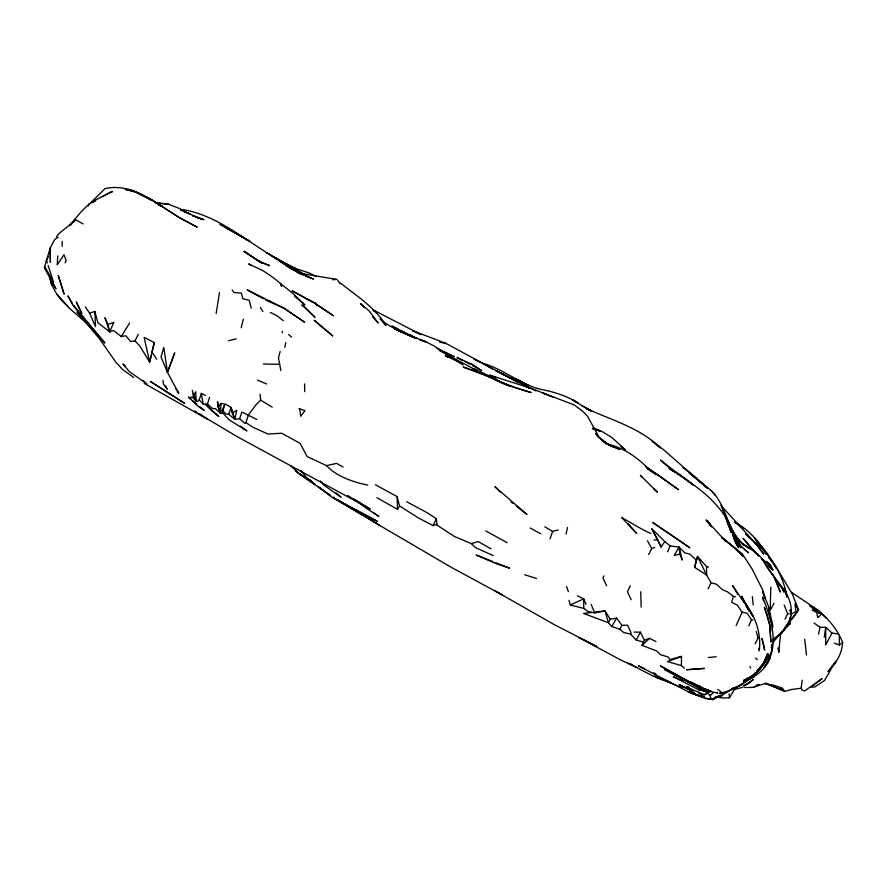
<?xml version="1.0" encoding="UTF-8"?>
<svg xmlns="http://www.w3.org/2000/svg" width="887" height="887" viewBox="0 0 887 887"><rect width="100%" height="100%" fill="white"/><g stroke="black" fill="none" stroke-linecap="round" stroke-linejoin="round"><path stroke-width="1.33" d="M282.277 332.802L282.299 331.428M684.442 668.321L681.393 665.605L681.504 656.391L670.151 659.606L668.033 656.957L660.538 654.695L656.923 651.058L642.011 645.359L644.383 640.292L649.506 638.363L655.992 641.6M62.134 246.342L62.267 241.375M770.792 587.028L770.226 610.278L773.974 603.304M773.131 640.769L790.195 623.772L790.45 617.197M790.749 614.491L790.938 609.835M795.218 607.118L795.428 603.249L798.5 610.012L792.479 594.345L776.114 567.026L765.78 551.348L754.471 537.81L763.774 550.406M240.543 426.093L246.952 430.949L228.757 419.573L222.393 412.344L222.282 410.415L224.888 404.006L222.393 412.344L221.872 413.342L220.442 413.32L221.051 403.408L223.469 403.862M57.821 255.877L57.211 264.825L63.931 254.746L66.215 260.678L65.05 262.807M778.287 648.098L778.731 652.178L780.726 632.486M790.195 623.772L789.086 622.851L789.419 620.146M811.949 686.471L822.083 678.588L804.653 690.973L801.992 689.909L801.149 688.279L802.192 680.174M772.111 630.812L772.832 625.346L768.696 608.038L770.16 617.984L768.663 606.896L762.498 591.418L765.148 598.337L762.809 590.154L752.42 569.543L742.419 553.943L721.708 537.378L725.655 541.247L706.041 519.915L710.487 525.78M705.054 693.889L704.544 694.743L686.56 687.048L689.31 687.414M824.234 637.254L825.73 627.309L819.987 627.275L814.044 622.996M216.173 313.466L219.477 292.588M815.63 610.866L809.587 605.588C824.644 613.815 836.208 626.688 842.65 642.454C841.985 653.763 835.898 663.775 828.003 671.647L835.587 661.813M151.189 355.565L149.648 362.073L144.126 337.326L154.271 342.559L149.648 362.073L139.78 345.985L134.968 340.896L130.622 341.484L125.832 335.752L121.242 336.561L113.436 330.441L109.722 331.86L97.858 322.691L94.854 311.426L89.587 313.144L85.318 306.935M771.291 647.133L771.757 644.605L771.956 650.049L769.661 655.97M284.838 347.294L285.814 342.526M222.282 410.415L226.141 414.085L228.746 414.251L234.833 419.318L236.718 410.271L232.25 413.043L234.833 419.318L239.601 418.719L244.856 423.376L245.932 422.611L248.46 414.994L255.633 405.215L260.656 400.159L260.102 394.183M789.086 622.851L790.372 616.698M790.882 614.225C793.932 593.226 772.289 579.045 763.984 561.748C757.443 549.729 742.829 546.858 734.658 536.38M735.489 596.796L733.416 596.374L727.429 591.784L722.351 589.644L716.419 584.211L711.086 582.726L706.64 575.075L694.588 567.336L697.537 556.437L706.595 566.56L708.403 567.137M818.568 634.05L819.987 627.275M566.039 534.196L567.514 527.466M50.548 279.538L51.945 285.647L49.472 276.855L55.97 288.874L44.35 267.763L50.171 248.127L54.75 239.368L58.121 237.306M151.799 352.971L154.271 342.559M241.197 327.735L243.348 319.209M280.115 351.518L278.463 358.015L280.857 370.6M694.588 567.336L697.537 556.437L706.64 575.075L706.595 566.56M733.416 596.374L731.686 602.262L737.363 605.189L742.086 612.196L747.187 613.272L751.477 619.769L752.963 620.035M790.428 612.174L790.328 609.857L791.282 615.29C788.809 625.191 782.245 634.637 773.154 639.549L781.713 632.908L788.554 622.364M205.507 395.347L201.338 393.418L199.209 399.926L203.145 404.095L207.447 403.973L209.587 397.332M831.829 666.226L830.542 670.095L824.5 680.529L814.92 686.915L810.762 687.17M239.601 418.719L241.896 412.056L256.875 419.484M550.018 538.908L552.634 531.424L558.233 529.949M228.746 414.251L231.13 407.499L225.597 404.184M167.455 372.374L163.829 347.46L161.013 356.907L167.455 372.374L174.639 353.07L167.455 372.374L178.753 393.318L175.526 388.196M109.722 331.86L113.791 322.391L107.892 324.442L109.722 331.86L104.965 317.757L107.892 324.442M667.601 551.803L670.162 545.915L679.065 547.113L684.786 552.889L689.809 554.042L696.118 560.019M748.794 625.9L751.477 619.769M736.177 625.557L742.086 612.196M88.334 205.939L89.277 203.888L95.663 200.495L92.669 202.602M630.269 585.797L627.442 591.762L631.2 599.734M375.467 484.779L397.088 496.576L399.571 505.967L418.232 517.808L433.011 525.592L436.337 518.729L427.168 512.719L406.645 501.698M708.125 588.824L711.086 582.726M784.962 619.181L787.623 613.771L784.163 605.067M134.968 340.896L138.305 334.299M48.275 256.864L46.49 260.357L47.31 262.907M755.17 643.718L758.163 637.875L756.201 631.466M648.619 554.563L651.734 548.565L654.75 547.368M46.179 260.678L47.432 258.294M831.984 633.052L825.631 645.037L825.73 627.309L831.984 633.052L838.67 634.083M643.43 642.033L636.201 640.048L640.425 632.187L634.072 632.065M735.822 687.159L729.447 697.781L723.847 698.036L715.698 696.96L718.282 696.439L713.026 699.566L705.309 698.49L687.891 691.461L704.034 697.204L690.286 692.847L638.418 665.815L644.683 668.731M433.011 525.592L436.914 524.272L436.337 518.729M603.969 575.907L602.927 577.803L606.575 585.786M630.568 634.127L631.167 633.041L627.541 625.202L621.931 625.324L616.631 618.073L610.278 619.27L608.382 622.752L611.797 626.521L619.791 629.238L623.694 632.509L630.568 634.127L636.201 640.048M619.791 629.238L621.931 625.324M611.797 626.521L616.631 618.073M723.98 693.512L722.34 695.452L714.379 697.98L722.34 695.452M679.065 547.113L674.198 555.473L679.874 554.053L679.065 547.113L682.203 560.096L679.874 554.053M200.007 406.9L204.154 410.426L197.524 405.736L188.598 397.21L191.193 397.686L192.113 396.932L196.105 401.046L193.344 395.79L195.739 391.755L196.105 401.046L197.746 401.312L199.209 399.926M111.507 192.59L112.15 191.492L95.752 199.897L92.714 202.358M376.875 497.685L397.531 509.349L399.571 505.967M762.887 663.842L757.132 671.426L762.554 664.795L768.497 654.617L764.295 661.536M121.242 336.561L129.635 323.001M835.632 661.647L830.432 668.909M788.554 622.297L781.713 632.908L773.154 639.549M791.193 620.257L798.222 609.779M661.137 546.891L664.795 541.547L651.945 528.896L661.137 546.891L651.945 528.896M758.407 670.417L761.556 666.215M767.854 657.788L769.428 655.681C759.106 674.264 739.98 689.476 719.08 693.412L724.856 693.579L733.649 687.946M792.9 617.862L797.712 611.453M791.581 618.793L794.796 614.857M772.721 642.72L779.529 634.504M56.502 236.74L59.64 232.982L75.794 219.943L83.123 223.912M207.447 403.973L212.348 408.463L215.452 408.707L220.442 413.32L218.069 406.856L221.051 403.408M69.563 225.365L81.903 210.906L89.277 203.888M748.539 677.967L743.251 681.726L751.611 676.692L755.203 672.856M756.999 670.938L762.554 664.795L768.02 654.052C763.696 665.239 756.156 677.125 743.871 680.407L754.327 674.796L763.197 664.507L767.643 653.531L763.108 664.773L754.327 674.796L743.871 680.407L748.295 678.289M90.385 203.056L105.065 188.576C133.538 182.423 156.899 204.176 179.562 217.692L197.014 227.061L179.562 217.692L162.166 206.649M751.611 676.692L754.881 673.466M821.063 614.536L817.858 617.651L816.605 612.496L812.026 610.012M69.929 225.62L71.891 223.724M73.843 221.839L75.794 219.943M642.011 645.359L649.506 638.363M713.348 692.725L710.321 695.441L703.701 690.352M834.312 643.153L839.368 645.015L842.65 642.454M730.489 689.753L733.638 687.602M792.324 613.682L795.805 611.376L795.428 603.249M738.095 686.372L743.073 683.544L732.119 689.277L736.897 686.948M102.448 196.559L112.15 191.492M713.148 699.056L720.444 695.43L714.456 697.881M743.428 682.258C754.892 677.335 765.803 669.574 770.271 657.467L764.15 667.534C780.493 646.989 771.402 618.86 762.532 597.018L763.441 600.821M568.966 600.377L570.274 604.934L583.713 598.847L586.019 604.302M749.903 678.622L754.105 676.792L747.952 679.32M704.544 694.743L707.028 693.756M681.504 656.391L667.456 661.591L681.393 665.605M716.208 697.027L721.319 695.242M753.85 687.103L764.339 683.722L773.242 685.052L782.456 688.112L784.596 691.439L792.224 689.332L801.149 688.279M610.278 619.27L605.045 610.943L594.667 612.85L587.948 611.542L583.757 608.427L570.274 604.934M598.204 611.764L594.678 612.817L591.197 604.513M436.592 524.849L454.51 536.524L471.407 543.62L478.259 541.58L491.088 548.887M734.325 689.543L742.896 687.192M228.425 340.774L236.175 338.812M683.411 681.161L673.3 676.692L698.08 689.432L708.835 691.96L711.452 691.339M245.932 422.611L253.061 427.379L268.096 434.065L281.711 433.222L300.116 443.345L307.135 456.528L326.471 465.62L336.605 463.391L343.114 467.005M756.733 684.897L759.205 684.42L753.373 687.392L744.492 687.503M654.041 540.116L657.688 539.54M180.826 210.529L183.332 210.241L180.748 210.341M591.618 612.507L583.568 613.449L608.382 622.752L605.045 610.943L595.643 612.041M332.769 279.771L336.472 279.372M708.281 657.5L716.164 656.768M787.623 613.771L789.153 613.682M263.361 364.025L279.693 364.324M707.394 689.853L702.083 689.72L707.161 690.219M781.602 688.933L778.952 688.822L765.315 683.234L777.999 688.423M711.795 698.923L707.759 698.535L713.026 699.566M155.07 202.79L168.353 204.132L179.595 208.545L190.173 214.155L182.822 211.039L202.447 219.544L192.49 215.674L203.888 219.666L196.47 217.215M156.921 202.968L168.353 204.132M336.439 279.35L299.751 273.229L306.27 275.824L286.246 265.668L299.839 273.75M183.121 209.62C220.264 216.04 249.291 243.958 281.611 261.532L266.765 252.828M686.56 687.048L689.232 687.469M708.724 691.672L698.08 689.432L708.835 691.96M439.597 342.149L446.305 343.557L516.921 381.776M443.91 343.036L446.305 343.557L412.832 330.729M367.75 485.078C353.481 482.273 336.406 476.363 326.471 465.62M700.231 688.512L664.618 669.474L700.231 688.512L710.576 690.829M650.858 533.464C640.891 529.184 631.455 522.931 621.743 517.553L636.666 533.508L628.051 523.618M669.53 681.848L653.054 676.06L628.306 663.265L632.121 664.574M512.298 378.017L518.496 379.935L528.974 385.723M507.12 385.102L531.18 392.52C507.586 386.521 486.331 374.403 463.214 367.074L485.921 375.445L510.335 386.311L488.504 376.21L499.159 381.798M665.727 680.373L656.657 677.635L670.949 682.935M291.258 267.042L309.241 272.985L316.371 276.589M524.66 574.754L536.535 578.435M700.652 696.062L690.286 692.847L705.575 697.881M472.76 369.236L476.563 370.433L439.331 350.432M158.773 205.041L162.476 206.227L157.454 204.143M681.205 687.48L654.351 676.071L669.752 682.225M291.18 267.131L296.302 268.794L271.378 255.977M482.927 363.47C504.714 369.18 521.878 386.288 544.43 390.058C556.182 392.675 567.791 396.456 578.047 402.898L572.459 399.882L590.631 410.881L586.507 408.12M592.449 428.609L600.122 431.115L592.416 428.565M299.717 408.896L304.995 410.626L300.748 416.236L299.717 408.896L298.941 408.475M700.553 686.483L692.958 683.855L660.283 665.86L695.43 685.119L692.958 683.855L708.78 690.918L690.751 682.114L707.272 690.773L717.683 693.113L717.195 692.193M690.031 689.365L681.294 686.205L692.392 690.829M758.163 637.875L759.205 638.263M135.356 191.969L125.067 189.308L136.021 191.914L152.464 200.673L136.576 192.59M307.434 276.611L313.521 279.083L296.912 271.588L307.955 276.799M265.268 299.784L284.128 308.288L304.563 322.181L284.128 308.288L247.14 289.827L263.262 298.686M493.25 555.584L475.499 547.645L471.407 543.62M492.884 561.582L476.164 555.029L498.028 564.442L509.604 568.135L495.456 562.591M495.844 377.596L489.557 375.09L533.342 389.083L552.812 397.032M783.11 690.485L778.952 688.822L784.596 691.439M485.799 365.4L490.6 367.362L474.135 359.146M129.569 189.585L137.707 192.934M593.015 427.689L601.619 431.27L611.864 437.479L625.202 449.687L620.911 446.327M257.441 380.124L266.743 384.016M500.346 382.419L505.889 384.747M412.632 330.962L421.181 334.643L372.662 309.674M258.549 260.889L269.593 265.668L259.614 261.831L244.102 251.331L261.787 263.073L244.102 251.331M488.704 375.966L496.21 379.215L474.035 368.648M414.041 337.625L394.915 328.955M158.585 204.842L161.046 205.939M395.147 329.121L416.247 338.546L395.181 328.955M549.452 395.868L543.055 392.985L574.454 405.06L583.302 411.801L587.604 416.391L599.124 437.247L606.22 443.877L597.96 436.637L595.887 433.621M471.44 364.091L481.541 370.566L471.44 364.091L456.938 357.505L462.859 360.543M690.008 689.543L679.043 684.531L694.355 692.536M636.811 667.412L621.088 660.172L578.889 637.531L596.807 646.534L554.22 624.592L495.179 590.964L501.998 594.789L450.574 566.948L378.993 525.015L356.341 510.757L378.993 525.015M653.453 672.812L655.959 673.976M438.621 349.345L454.222 356.696L437.091 348.447M577.315 595.82L583.713 598.847L583.757 608.427M462.216 363.637L445.363 355.576L447.625 357.273M474.268 359.213L480.322 362.229M416.302 338.357L391.821 326.028L398.806 329.654M373.527 310.672L375.888 311.869L373.516 310.661M465.231 361.752L469.966 364.18M472.339 365.4L478.259 368.438M495.966 370.766L498.095 371.864M499.237 372.451L536.047 391.001M401.124 330.862L415.925 338.501M519.061 382.785L495.955 370.6L522.21 383.639L529.727 388.395M521.434 384.027L528.541 387.774M581.75 405.592L591.707 410.881L586.24 408.452C611.631 420.194 639.915 427.689 660.338 447.88L652.887 441.737M224.866 227.094L250.045 241.497L220.065 224.344L222.471 225.719M489.147 367.151L492.762 369.125M314.985 302.955L316.836 305.339L314.985 302.955L292.222 290.903L313.599 302.877M273.118 303.143L269.349 301.092L271.034 302.012M260.656 400.159L272.254 407.133M530.093 527.976L540.671 533.741M485.777 530.958L507.153 542.678M275.059 258.184L306.447 275.535M144.226 383.372L206.97 418.875L199.331 413.608M266.92 252.884L303.986 274.393M250.045 241.497L227.172 228.159M544.873 526.867L552.634 531.424M376.665 523.496L334.066 498.184L377.308 521.29L332.703 497.773L317.746 486.398M415.803 338.357L410.06 334.898L412.145 336.583M315.761 304.174L333.534 315.783L315.34 303.432M703.956 696.483L698.768 692.913M353.736 498.937L357.284 501.1M359.645 502.541L370.267 509.027L238.171 437.202L199.154 414.007M337.77 499.847L362.827 515.181L336.395 499.703L333.29 497.03M603.215 441.26L612.352 446.893M606.641 443.433L610.079 445.573M149.803 198.666L159.982 204.997M301.968 274.36L297.411 271.5L302.6 274.848M347.504 495.367L363.26 505.546L358.093 501.332M712.461 699.521L710.476 697.714L710.188 694.532M463.136 365.045L434.098 345.974L425.538 341.562L419.773 339.632L425.793 341.938C410.326 334.998 392.985 330.374 380.146 318.832L385.912 325.584C374.924 307.235 356.696 296.025 340.353 282.986M250.943 265.424L248.704 263.927L263.095 270.723L273.041 277.498L280.303 283.275L281.711 286.324L280.447 283.596L292.034 292.655L304.951 305.017L294.539 296.18M647.466 468.779L656.291 474.722L646.545 467.593M682.946 467.782L690.607 473.126L706.529 487.096L689.199 472.76L710.953 490.334C727.096 505.523 726.641 530.626 743.583 545.117M291.091 466.163L297.954 472.594M300.227 474.179L314.963 484.535L298.243 473.359L293.664 467.826M133.76 377.552L122.827 369.702L115.742 362.051L99.821 339.244L77.036 311.936L82.613 318.089M791.426 592.305L819.067 610.821L826.252 618.139M681.748 476.607L660.46 460.043L672.823 470.953M683.91 478.182L693.612 485.267L679.808 474.512L669.319 468.735C696.75 485.754 728.97 507.131 734.902 541.458L733.383 536.735L740.811 547.689L733.039 536.036M194.841 410.847L197.003 412.422M735.279 522.521L742.951 528.142L734.636 522.077C746.976 528.663 757.088 538.852 764.084 550.927M373.305 512.364L378.827 516.467L365.322 507.552L358.137 501.765M647.521 468.436L649.661 470.032C637.93 457.847 624.315 447.891 607.65 444.154L619.847 449.554L608.914 444.742L597.96 436.637L595.765 433.433M755.414 658.087L757.31 659.74M689.099 472.749L707.693 488.382L663.897 449.964L651.823 440.85M739.935 546.148L742.097 547.8M744.26 549.452L748.584 552.756L740.346 545.438L734.946 537.832L740.346 545.438M295.693 470.997L330.651 495.755L317.823 486.353M717.805 689.387L722.883 693.368M283.363 320.739L276.977 315.728L270.258 312.435M510.868 501.787L513.008 503.483M516.234 506.022L526.956 514.493L494.913 486.697L500.789 492.485M769.927 565.551L766.058 561.393L770.271 564.786L773.032 570.186L770.548 566.471M766.058 561.393L770.271 564.786M664.795 541.547L670.162 545.915M335.84 492.839L341.085 497.197L323.433 484.845L320.329 480.942M761.844 558.854L767.166 563.278L771.912 569.188L768.12 565.474M729.447 697.781L729.125 693.867M125.056 365.743L122.983 364.014L129.203 371.465L146.821 383.883L142.674 380.434M761.434 547.778L755.835 542.944C771.878 556.349 783.221 575.851 786.847 596.374L785.871 591.917L786.957 597.084M188.598 397.21L190.672 398.973M192.745 400.736L196.892 404.261M653.719 488.815L657.455 492.218L640.403 475.399L642.133 477.228M49.994 277.099C54.074 302.766 81.759 314.874 96.528 333.989M760.336 546.858L745.568 533.874L757.343 545.372L763.74 554.142L754.349 542.057L722.816 507.519M288.63 334.532L291.457 337.182M818.912 613.194L812.104 606.763L819.089 613.438M302.633 472.527L300.771 470.698L306.547 477.35L312.856 482.628L310.062 479.878M761.323 558.976L763.984 561.748L780.582 586.651M735.168 536.125L741.565 543.032L751.699 549.474C735.9 543.099 731.021 526.246 723.936 512.409M56.646 294.029L68.232 306.669M364.302 307.722L360.61 303.653L369.203 310.993L378.15 322.99L372.607 316.881M85.407 321.161L87.27 323.212M766.49 554.175L764.794 552.257L766.346 554.353M758.662 556.193L743.018 538.254L755.802 553.521M735.079 536.214L740.379 542.334L733.416 533.165L730.622 527.865L732.795 532.533L730.7 528.031M710.953 490.334L715.365 495.467M768.674 557.479L772.544 562.702M232.161 289.982L234.024 292.566L241.452 293.098L242.805 298.719L249.269 300.283L251.232 308.232M151.577 351.596L156.744 359.113M747.231 607.462L749.437 610.855M748.096 608.737L749.537 610.955M337.603 279.993L340.054 283.818M710.831 526.058L707.549 520.769L710.609 525.769M732.961 535.26L734.381 537.533M260.346 307.501L262.851 311.548M763.94 550.705L761.778 547.168L763.674 550.284M773.32 563.755L776.192 568.478M744.149 602.55L732.64 585.642L737.873 594.501M745.49 604.79L749.537 611.531L746.167 604.302L742.131 599.18C754.249 613.538 761.7 631.899 759.261 650.814L758.884 648.264M72.135 302.966L67.889 295.859L72.989 305.416L104.899 343.058L73.554 305.339M711.474 526.889L708.824 522.365L710.698 526.069M732.252 532.643L736.676 540.305M44.927 267.009L53.486 281.999L48.131 265.446M749.848 666.525L750.668 667.978M647.421 540.726L651.734 548.565M747.575 607.739L741.665 596.219L746.865 606.863M640.425 632.187L644.383 640.292M165.658 385.878L167.255 389.193L163.485 384.215L162.986 380.368M89.587 313.144L95.552 326.682L94.854 311.426M783.398 590.908L781.935 587.571L783.997 592.261M727.174 520.736L721.164 505.313L729.081 524.284M726.131 516.733L728.338 522.399M784.474 588.791L785.871 592.472M566.538 586.551L568.401 591.673M193.577 393.839L196.105 401.046M234.833 419.318L231.13 407.499L232.25 413.043M220.442 413.32L217.415 401.7L218.069 406.856M192.324 390.225L193.344 395.79M790.328 609.857L791.282 615.29M201.338 393.418L203.145 404.095M804.709 639.205L806.483 654.972M778.276 647.92L778.719 651.856M752.353 596.607L753.207 605.012M397.088 496.576L397.531 509.349M640.713 591.729L641.179 607.129M304.574 383.927L304.751 391.633M839.302 636.156L839.368 645.015M50.171 248.127L50.393 262.308L50.171 248.127M753.141 679.797L748.75 683.478L743.528 685.973L753.141 679.797M704.422 668.399L686.593 669.729L704.422 668.399M707.948 689.953L697.526 687.048L707.915 689.953M292.943 269.548L278.928 260.667L292.943 269.548M184.507 403.252L150.424 381.488L184.507 403.252M658.997 475.554L645.769 466.64L678.544 489.702L658.997 475.554M677.468 539.185L652.621 522.432L689.82 547.8L677.468 539.185M218.701 416.402L212.27 411.357L205.518 404.383L218.701 416.402M304.951 307.401L301.857 304.906L315.085 317.324L304.951 307.401M733.183 546.78L721.708 537.378L735.966 549.108L743.395 556.559L733.183 546.78M332.658 335.863L314.353 320.418L332.658 335.863M753.118 616.52L750.912 613.117L753.118 616.52M738.549 547.711L735.434 542.334L738.549 547.711M776.169 580.874L773.176 575.109L780.316 592.072L776.169 580.874M81.748 313.255L76.36 302.19L81.748 313.255M728.249 524.405L726.242 519.327L731.354 532.743L728.249 524.405M767.344 615.334L764.361 607.329L769.816 625.302L770.858 641.744L769.816 625.302L767.344 615.334M64.03 293.919L58.298 275.691L64.03 293.919M763.519 644.272L761.966 638.585L764.627 650.104L763.519 644.272"/></g></svg>
